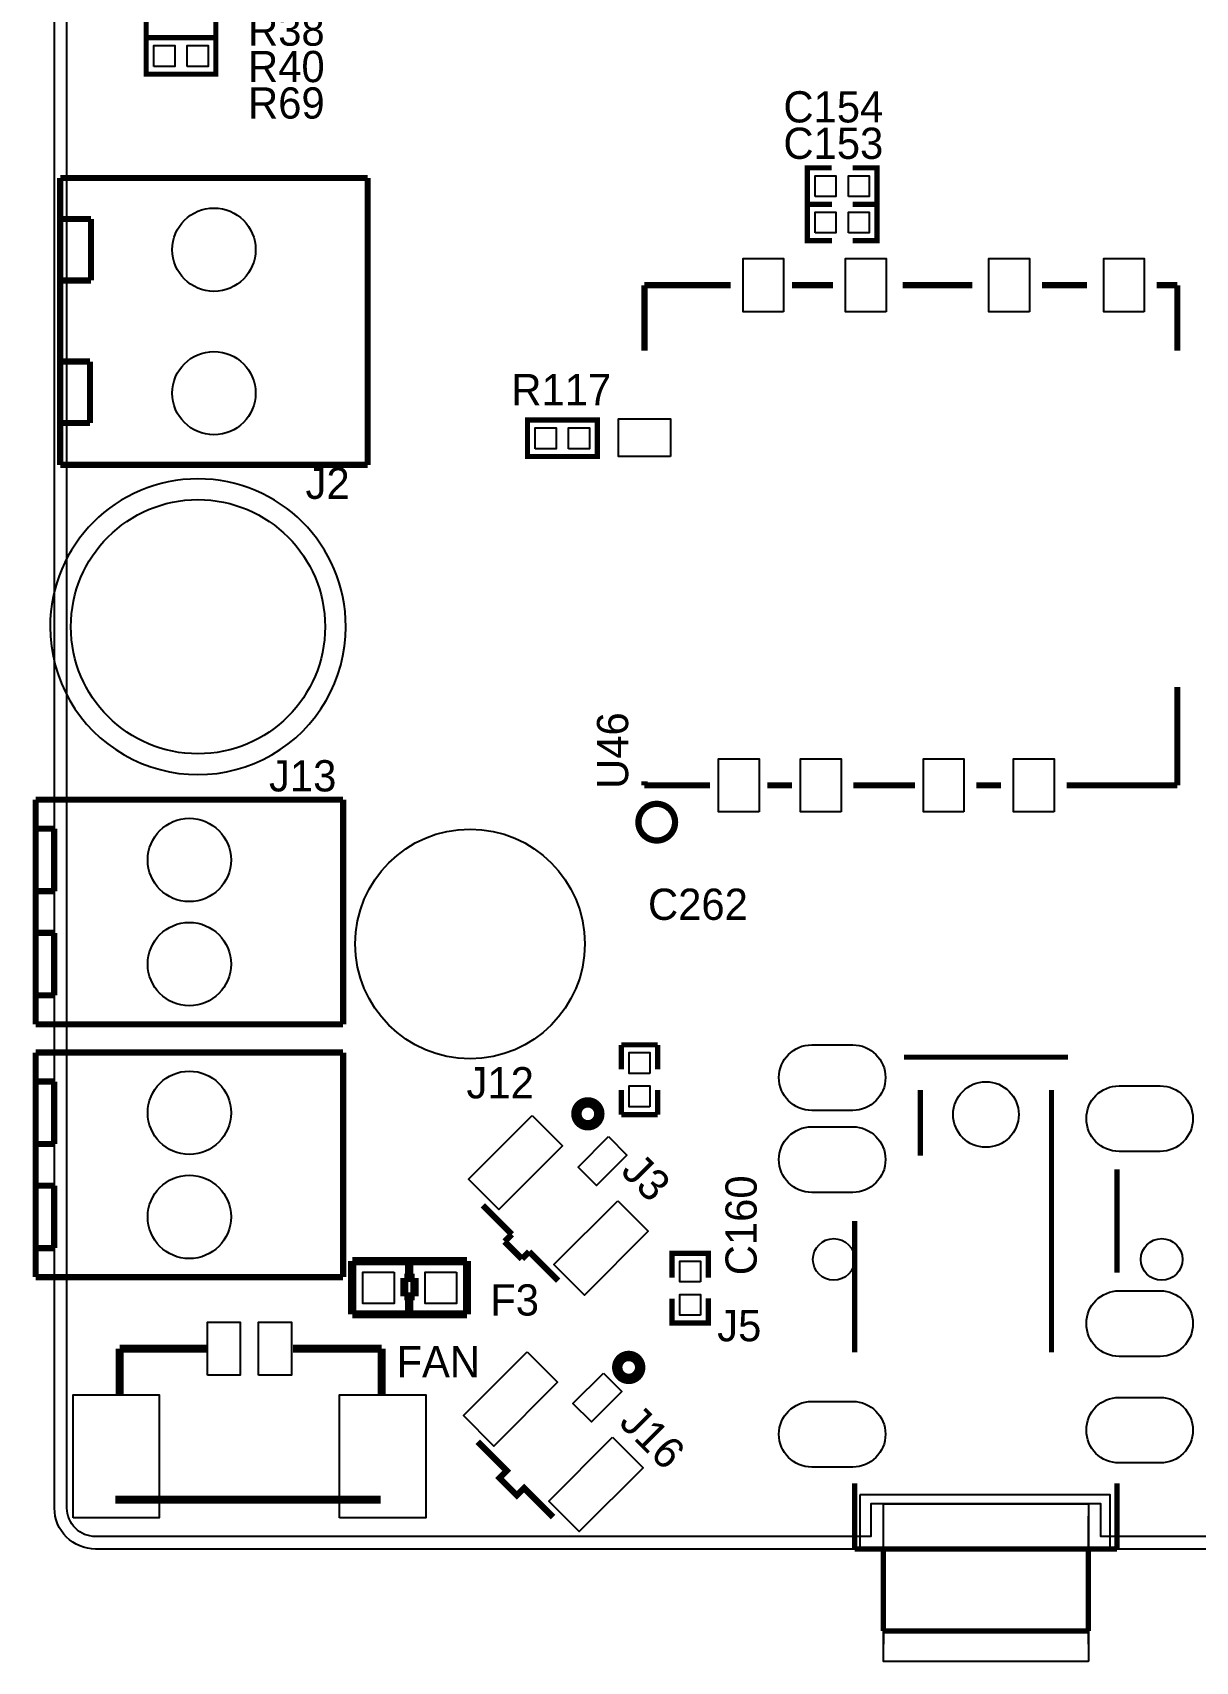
# Model space of a CAD drawing. Extents: x -68.5 to 22.8, y 26 to 103.8.
# Drawn here: x -68.52 to -40.15, y 25.98 to 65.72 of the extents above; entities that cross this region are included whole.
import ezdxf
from ezdxf.enums import TextEntityAlignment as Align

# ---------------------------------------------------------------- set-up
doc = ezdxf.new("R2010")
doc.units = 0
for name, color, linetype in [('BG_OUTLINE', 2, 'CONTINUOUS'), ('PG_SILKSCREEN_TOP', 7, 'CONTINUOUS'), ('PIN_TOP', 84, 'CONTINUOUS'), ('RD_SILKSCREEN_TOP', 7, 'CONTINUOUS'), ('RKI_ALL', 1, 'CONTINUOUS'), ('RKO_ALL', 1, 'CONTINUOUS')]:
    doc.layers.add(name, color=color, linetype=linetype)

msp = doc.modelspace()

# ---------------------------------------------------------------- linework, layer by layer
at = {"layer": 'BG_OUTLINE'}
for points in [[(-47.761398, 28.725876), (-66.983102, 28.725876, -0.414288), (-67.9831, 29.726128), (-67.9831, 102.725982, -0.414214), (-66.983102, 103.72598)], [(-66.983102, 103.72598), (16.016986, 103.72598, -0.414199), (17.016984, 102.725982), (17.016984, 29.726128, -0.414243), (16.016986, 28.725876), (-41.66616, 28.725876)]]:
    msp.add_lwpolyline(points, format="xyb", dxfattribs=at)
for points in [[(-47.75962, 29.82976), (-42.7609, 29.82976), (-42.7609, 25.99182), (-42.76852, 25.9842), (-47.76216, 25.9842), (-47.76216, 29.82976), (-47.75962, 29.82976)], [(-41.66616, 28.725876), (-42.761154, 28.725876), (-42.761154, 29.525976)], [(-47.761398, 28.725876), (-47.761398, 26.409142), (-47.77232, 26.39822)], [(-42.76598, 26.39822), (-42.761154, 26.403046), (-42.761154, 28.725876)]]:
    msp.add_lwpolyline(points, dxfattribs=at)
at = {"layer": 'PG_SILKSCREEN_TOP'}
for points, const_width in [([(-64.0461, 66.4845), (-64.0461, 65.5955), (-65.7479, 65.5955), (-65.7479, 66.4845), (-64.0461, 66.4845)], 0.127), ([(-64.0461, 65.5955), (-64.0461, 64.7065), (-65.7479, 64.7065), (-65.7479, 65.5955), (-64.0461, 65.5955)], 0.127), ([(-49.01819, 61.5315), (-49.6189, 61.5315), (-49.6189, 62.4205), (-49.022, 62.4205)], 0.127), ([(-48.514, 62.4205), (-47.9171, 62.4205), (-47.9171, 61.5315), (-48.514, 61.5315)], 0.127), ([(-60.343288, 62.17412), (-67.8434, 62.17412)], 0.150114), ([(-67.8434, 62.17412), (-67.8434, 55.17388)], 0.150114), ([(-60.343288, 55.17388), (-60.343288, 62.17412)], 0.150114), ([(-49.01819, 60.6425), (-49.6189, 60.6425), (-49.6189, 61.5315), (-49.022, 61.5315)], 0.127), ([(-48.514, 61.5315), (-47.9171, 61.5315), (-47.9171, 60.6425), (-48.514, 60.6425)], 0.127), ([(-67.8434, 61.174122), (-67.093338, 61.174122)], 0.150114), ([(-67.093338, 61.174122), (-67.093338, 59.673998)], 0.150114), ([(-67.093338, 59.673998), (-67.8434, 59.673998)], 0.150114), ([(-53.591714, 59.557666), (-51.491642, 59.557666)], 0.1524), ([(-53.591714, 57.957466), (-53.591714, 59.557666)], 0.1524), ([(-48.99152, 59.557666), (-49.991518, 59.557666)], 0.1524), ([(-45.59173, 59.557666), (-47.291498, 59.557666)], 0.1524), ([(-42.791634, 59.557666), (-43.891708, 59.557666)], 0.1524), ([(-41.091612, 59.557666), (-40.59174, 59.557666)], 0.1524), ([(-40.59174, 59.557666), (-40.59174, 57.957466)], 0.1524), ([(-67.865752, 57.695592), (-67.115944, 57.695592)], 0.150114), ([(-67.115944, 57.695592), (-67.115944, 56.195722)], 0.150114), ([(-67.115944, 56.195722), (-67.865752, 56.195722)], 0.150114), ([(-54.74208, 56.26862), (-54.74208, 55.37962), (-56.44388, 55.37962), (-56.44388, 56.26862), (-54.74208, 56.26862)], 0.127), ([(-67.8434, 55.17388), (-60.343288, 55.17388)], 0.150114), ([(-40.59174, 49.757584), (-40.59174, 47.357538)], 0.1524), ([(-53.591714, 47.357538), (-53.591714, 47.457614)], 0.1524), ([(-51.991514, 47.357538), (-53.591714, 47.357538)], 0.1524), ([(-49.991518, 47.357538), (-50.59172, 47.357538)], 0.1524), ([(-46.991524, 47.357538), (-48.491648, 47.357538)], 0.1524), ([(-44.891706, 47.357538), (-45.491654, 47.357538)], 0.1524), ([(-40.59174, 47.357538), (-43.291506, 47.357538)], 0.1524), ([(-60.942728, 47.006256), (-68.44284, 47.006256)], 0.150114), ([(-68.44284, 47.006256), (-68.44284, 41.52646)], 0.150114), ([(-60.942728, 41.52646), (-60.942728, 47.006256)], 0.150114), ([(-68.44284, 46.298358), (-67.992752, 46.298358)], 0.150114), ([(-67.992752, 46.298358), (-67.992752, 44.774358)], 0.150114), ([(-67.992752, 44.774358), (-68.44284, 44.774358)], 0.150114), ([(-68.44284, 43.758358), (-67.992752, 43.758358)], 0.150114), ([(-67.992752, 43.758358), (-67.992752, 42.234358)], 0.150114), ([(-67.992752, 42.234358), (-68.44284, 42.234358)], 0.150114), ([(-68.44284, 41.52646), (-60.942728, 41.52646)], 0.150114), ([(-54.15534, 40.42918), (-54.15534, 41.02608)], 0.127), ([(-54.15534, 41.02608), (-53.26634, 41.02608)], 0.127), ([(-53.26634, 41.02608), (-53.26634, 40.42918)], 0.127), ([(-60.942728, 40.838628), (-68.44284, 40.838628)], 0.150114), ([(-68.44284, 40.838628), (-68.44284, 35.358832)], 0.150114), ([(-60.942728, 35.358832), (-60.942728, 40.838628)], 0.150114), ([(-47.261018, 40.725852), (-43.261026, 40.725852)], 0.127), ([(-68.44284, 40.130476), (-67.992752, 40.130476)], 0.150114), ([(-67.992752, 40.130476), (-67.992752, 38.606476)], 0.150114), ([(-54.15534, 39.32428), (-54.15534, 39.92118)], 0.127), ([(-53.26634, 39.92499), (-53.26634, 39.32428)], 0.127), ([(-46.860968, 38.32606), (-46.860968, 39.926006)], 0.127), ([(-46.860968, 39.926006), (-46.860968, 39.5859)], 0.127), ([(-43.661076, 33.525968), (-43.661076, 39.926006)], 0.127), ([(-53.26634, 39.32428), (-54.15534, 39.32428)], 0.127), ([(-67.992752, 38.606476), (-68.44284, 38.606476)], 0.150114), ([(-42.06113, 35.467036), (-42.06113, 37.985954)], 0.127), ([(-68.44284, 37.590476), (-67.992752, 37.590476)], 0.150114), ([(-67.992752, 37.590476), (-67.992752, 36.066476)], 0.150114), ([(-56.826658, 36.404042), (-57.533794, 37.110924)], 0.1524), ([(-48.461168, 33.525968), (-48.461168, 36.72586)], 0.127), ([(-57.003442, 36.227258), (-56.826658, 36.404042)], 0.1524), ([(-56.579262, 35.803078), (-57.003442, 36.227258)], 0.1524), ([(-67.992752, 36.066476), (-68.44284, 36.066476)], 0.150114), ([(-60.719208, 34.450274), (-60.719208, 35.750246)], 0.199898), ([(-60.719208, 35.750246), (-57.919112, 35.750246)], 0.199898), ([(-57.919112, 35.750246), (-57.919112, 34.450274)], 0.199898), ([(-56.402478, 35.979862), (-56.579262, 35.803078)], 0.1524), ([(-55.695342, 35.272726), (-56.402478, 35.979862)], 0.1524), ([(-52.9209, 35.3441), (-52.9209, 35.941), (-52.0319, 35.941), (-52.0319, 35.3441)], 0.127), ([(-68.44284, 35.358832), (-60.942728, 35.358832)], 0.150114), ([(-59.449208, 34.890202), (-59.449208, 35.34029)], 0.199898), ([(-59.449208, 35.34029), (-59.199272, 35.34029)], 0.199898), ([(-59.329066, 35.320224), (-59.329066, 35.65017)], 0.199898), ([(-59.199272, 35.34029), (-59.199272, 34.890202)], 0.199898), ([(-59.199272, 34.890202), (-59.449208, 34.890202)], 0.199898), ([(-59.329066, 34.55035), (-59.329066, 34.86023)], 0.199898), ([(-52.0319, 34.83991), (-52.0319, 34.2392), (-52.9209, 34.2392), (-52.9209, 34.8361)], 0.127), ([(-57.919112, 34.450274), (-60.719208, 34.450274)], 0.199898), ([(-64.234314, 33.614614), (-66.393314, 33.614614)], 0.199898), ([(-66.393314, 33.614614), (-66.393314, 32.471614)], 0.199898), ([(-62.162182, 33.614614), (-60.003182, 33.614614)], 0.199898), ([(-60.003182, 33.614614), (-60.003182, 32.471614)], 0.199898), ([(-55.819802, 29.504386), (-56.526938, 30.211522), (-56.703722, 30.034738), (-57.127902, 30.458918), (-56.951118, 30.635702), (-57.658254, 31.342838)], 0.1524), ([(-48.461168, 28.725876), (-48.461168, 30.326076)], 0.127), ([(-42.06113, 30.326076), (-42.06113, 28.725876)], 0.127), ([(-66.500248, 29.931614), (-60.023248, 29.931614)], 0.199898), ([(-42.06113, 28.725876), (-48.461168, 28.725876)], 0.127), ([(-47.761144, 28.725876), (-47.761144, 26.72588)], 0.127), ([(-42.761154, 26.72588), (-42.761154, 28.725876)], 0.127), ([(-47.761144, 26.72588), (-42.761154, 26.72588)], 0.127)]:
    msp.add_lwpolyline(points, dxfattribs=dict(at, const_width=const_width))
for points, const_width in [([(-52.844192, 46.457616, 1), (-53.739034, 46.457616, 1), (-52.844192, 46.457616)], 0.1524), ([(-54.692042, 39.342568, -1.000084), (-55.250842, 39.342822, -0.999916), (-54.692042, 39.342568)], 0.254), ([(-53.6956, 33.156144, 0.999927), (-54.254654, 33.156398, 1.000073), (-53.6956, 33.156144)], 0.254)]:
    msp.add_lwpolyline(points, format="xyb", dxfattribs=dict(at, const_width=const_width))
at = {"layer": 'PIN_TOP'}
for points in [[(-65.5574, 64.897), (-65.5574, 65.405), (-65.0494, 65.405), (-65.0494, 64.897)], [(-64.7446, 64.897), (-64.7446, 65.405), (-64.2366, 65.405), (-64.2366, 64.897)], [(-49.4284, 61.722), (-49.4284, 62.23), (-48.9204, 62.23), (-48.9204, 61.722)], [(-48.6156, 61.722), (-48.6156, 62.23), (-48.1076, 62.23), (-48.1076, 61.722)], [(-49.4284, 60.833), (-49.4284, 61.341), (-48.9204, 61.341), (-48.9204, 60.833)], [(-48.6156, 60.833), (-48.6156, 61.341), (-48.1076, 61.341), (-48.1076, 60.833)], [(-50.196242, 58.909966), (-51.186842, 58.909966), (-51.186842, 60.205366), (-50.196242, 60.205366)], [(-47.696374, 58.909966), (-48.686974, 58.909966), (-48.686974, 60.205366), (-47.696374, 60.205366)], [(-44.196254, 58.909966), (-45.186854, 58.909966), (-45.186854, 60.205366), (-44.196254, 60.205366)], [(-41.396412, 58.909966), (-42.387012, 58.909966), (-42.387012, 60.205366), (-41.396412, 60.205366)], [(-56.25338, 55.57012), (-56.25338, 56.07812), (-55.74538, 56.07812), (-55.74538, 55.57012)], [(-55.44058, 55.57012), (-55.44058, 56.07812), (-54.93258, 56.07812), (-54.93258, 55.57012)], [(-52.956714, 55.380382), (-54.226714, 55.380382), (-54.226714, 56.294782), (-52.956714, 56.294782)], [(-50.79619, 46.709838), (-51.78679, 46.709838), (-51.78679, 48.005238), (-50.79619, 48.005238)], [(-48.796194, 46.709838), (-49.786794, 46.709838), (-49.786794, 48.005238), (-48.796194, 48.005238)], [(-45.796454, 46.709838), (-46.787054, 46.709838), (-46.787054, 48.005238), (-45.796454, 48.005238)], [(-43.596306, 46.709838), (-44.586906, 46.709838), (-44.586906, 48.005238), (-43.596306, 48.005238)], [(-53.45684, 40.32758), (-53.96484, 40.32758), (-53.96484, 40.83558), (-53.45684, 40.83558)], [(-53.45684, 39.51478), (-53.96484, 39.51478), (-53.96484, 40.02278), (-53.45684, 40.02278)], [(-56.329444, 39.305412), (-55.586956, 38.562924), (-57.142516, 37.007364), (-57.885004, 37.749852)], [(-54.468089, 38.787444), (-54.019076, 38.338431), (-54.761563, 37.595944), (-55.210576, 38.044957)], [(-54.243596, 37.219564), (-53.501108, 36.477076), (-55.056668, 34.921516), (-55.799156, 35.664004)], [(-59.698128, 35.48126), (-59.698128, 34.71926), (-60.460128, 34.71926), (-60.460128, 35.48126)], [(-58.178192, 35.48126), (-58.178192, 34.71926), (-58.940192, 34.71926), (-58.940192, 35.48126)], [(-52.2224, 35.2425), (-52.7304, 35.2425), (-52.7304, 35.7505), (-52.2224, 35.7505)], [(-52.2224, 34.4297), (-52.7304, 34.4297), (-52.7304, 34.9377), (-52.2224, 34.9377)], [(-64.253364, 32.964628), (-64.253364, 34.2646), (-63.453264, 34.2646), (-63.453264, 32.964628)], [(-63.003176, 32.964628), (-63.003176, 34.2646), (-62.203076, 34.2646), (-62.203076, 32.964628)], [(-56.453904, 33.537072), (-55.711416, 32.794584), (-57.266976, 31.239024), (-58.009464, 31.981512)], [(-54.592549, 33.019104), (-54.143536, 32.570091), (-54.886023, 31.827604), (-55.335036, 32.276617)], [(-67.528186, 29.4894), (-67.528186, 32.489394), (-65.428114, 32.489394), (-65.428114, 29.4894)], [(-61.028326, 29.4894), (-61.028326, 32.489394), (-58.928254, 32.489394), (-58.928254, 29.4894)], [(-54.368056, 31.451224), (-53.625568, 30.708736), (-55.181128, 29.153176), (-55.923616, 29.895664)]]:
    msp.add_lwpolyline(points, close=True, dxfattribs=at)
for points in [[(-49.511077, 41.025953), (-48.511079, 41.025953, -1), (-48.511079, 39.426007), (-49.511077, 39.426007, -1)], [(-42.010965, 40.025955), (-41.010967, 40.025955, -1), (-41.010967, 38.426009), (-42.010965, 38.426009, -1)], [(-49.511077, 39.025957), (-48.511079, 39.025957, -1), (-48.511079, 37.426011), (-49.511077, 37.426011, -1)], [(-42.010965, 35.025965), (-41.010967, 35.025965, -1), (-41.010967, 33.426019), (-42.010965, 33.426019, -1)], [(-49.511077, 32.325945), (-48.511079, 32.325945, -1), (-48.511079, 30.725999), (-49.511077, 30.725999, -1)], [(-42.010965, 32.425767), (-41.010967, 32.425767, -1), (-41.010967, 30.825821), (-42.010965, 30.825821, -1)]]:
    msp.add_lwpolyline(points, format="xyb", close=True, dxfattribs=at)
for centre, radius in [((-64.093344, 60.42406), 1.016), ((-64.093344, 56.92394), 1.016), ((-64.48298, 51.226212), 3.099943), ((-64.692784, 45.536358), 1.016), ((-57.845706, 43.488102), 2.80035), ((-64.692784, 42.996358), 1.016), ((-64.692784, 39.368476), 1.016), ((-45.261022, 39.325804), 0.799973), ((-64.692784, 36.828476), 1.016), ((-48.973232, 35.791394), 0.508), ((-40.973248, 35.791394), 0.508)]:
    msp.add_circle(centre, radius, dxfattribs=at)
at = {"layer": 'RKI_ALL'}
msp.add_lwpolyline([(16.712184, 29.726128, -0.414256), (16.016986, 29.030676), (-42.456354, 29.030676), (-42.456354, 29.830776), (-48.066198, 29.830776), (-48.066198, 29.030676), (-66.983102, 29.030676, -0.414321), (-67.6783, 29.726128), (-67.6783, 102.725982, -0.414214), (-66.983102, 103.42118), (16.016986, 103.42118, -0.414192), (16.712184, 102.725982)], format="xyb", close=True, dxfattribs=at)
at = {"layer": 'RKO_ALL'}
msp.add_lwpolyline([(-60.87618, 51.226212, 1), (-68.089831, 51.226009, 1)], format="xyb", close=True, dxfattribs=at)
msp.add_lwpolyline([(-48.33874, 30.05074), (-48.33874, 28.72486), (-42.23258, 28.72486), (-42.23258, 30.05074)], close=True, dxfattribs=at)

# ---------------------------------------------------------------- texts
at = {"layer": 'RD_SILKSCREEN_TOP'}
for s, p in [('R38', (-63.261494, 65.400428)), ('R40', (-63.261494, 64.511428)), ('R69', (-63.261494, 63.622428)), ('C154', (-50.200814, 63.528448)), ('C153', (-50.200814, 62.639448)), ('R117', (-56.837834, 56.629808)), ('J5', (-51.816, 33.7947))]:
    msp.add_text(s, height=0.762, dxfattribs=at).set_placement(p)
for s, p in [('J2', (-61.32068, 54.34584)), ('J13', (-61.92774, 47.20844)), ('C262', (-52.286662, 44.074842)), ('J12', (-57.10936, 39.72052)), ('F3', (-56.75884, 34.42208)), ('FAN', (-58.62066, 32.91586))]:
    msp.add_text(s, height=0.762, dxfattribs=at).set_placement(p, align=Align.CENTER)
for s, p in [('U46', (-53.9877, 47.2694)), ('C160', (-50.85334, 35.40506))]:
    msp.add_text(s, height=0.762, rotation=90, dxfattribs=at).set_placement(p)
for s, p in [('J3', (-53.815234, 37.528246)), ('J16', (-53.660294, 31.196026))]:
    msp.add_text(s, height=0.762, rotation=315, dxfattribs=at).set_placement(p, align=Align.CENTER)

doc.saveas('drawing.dxf')
